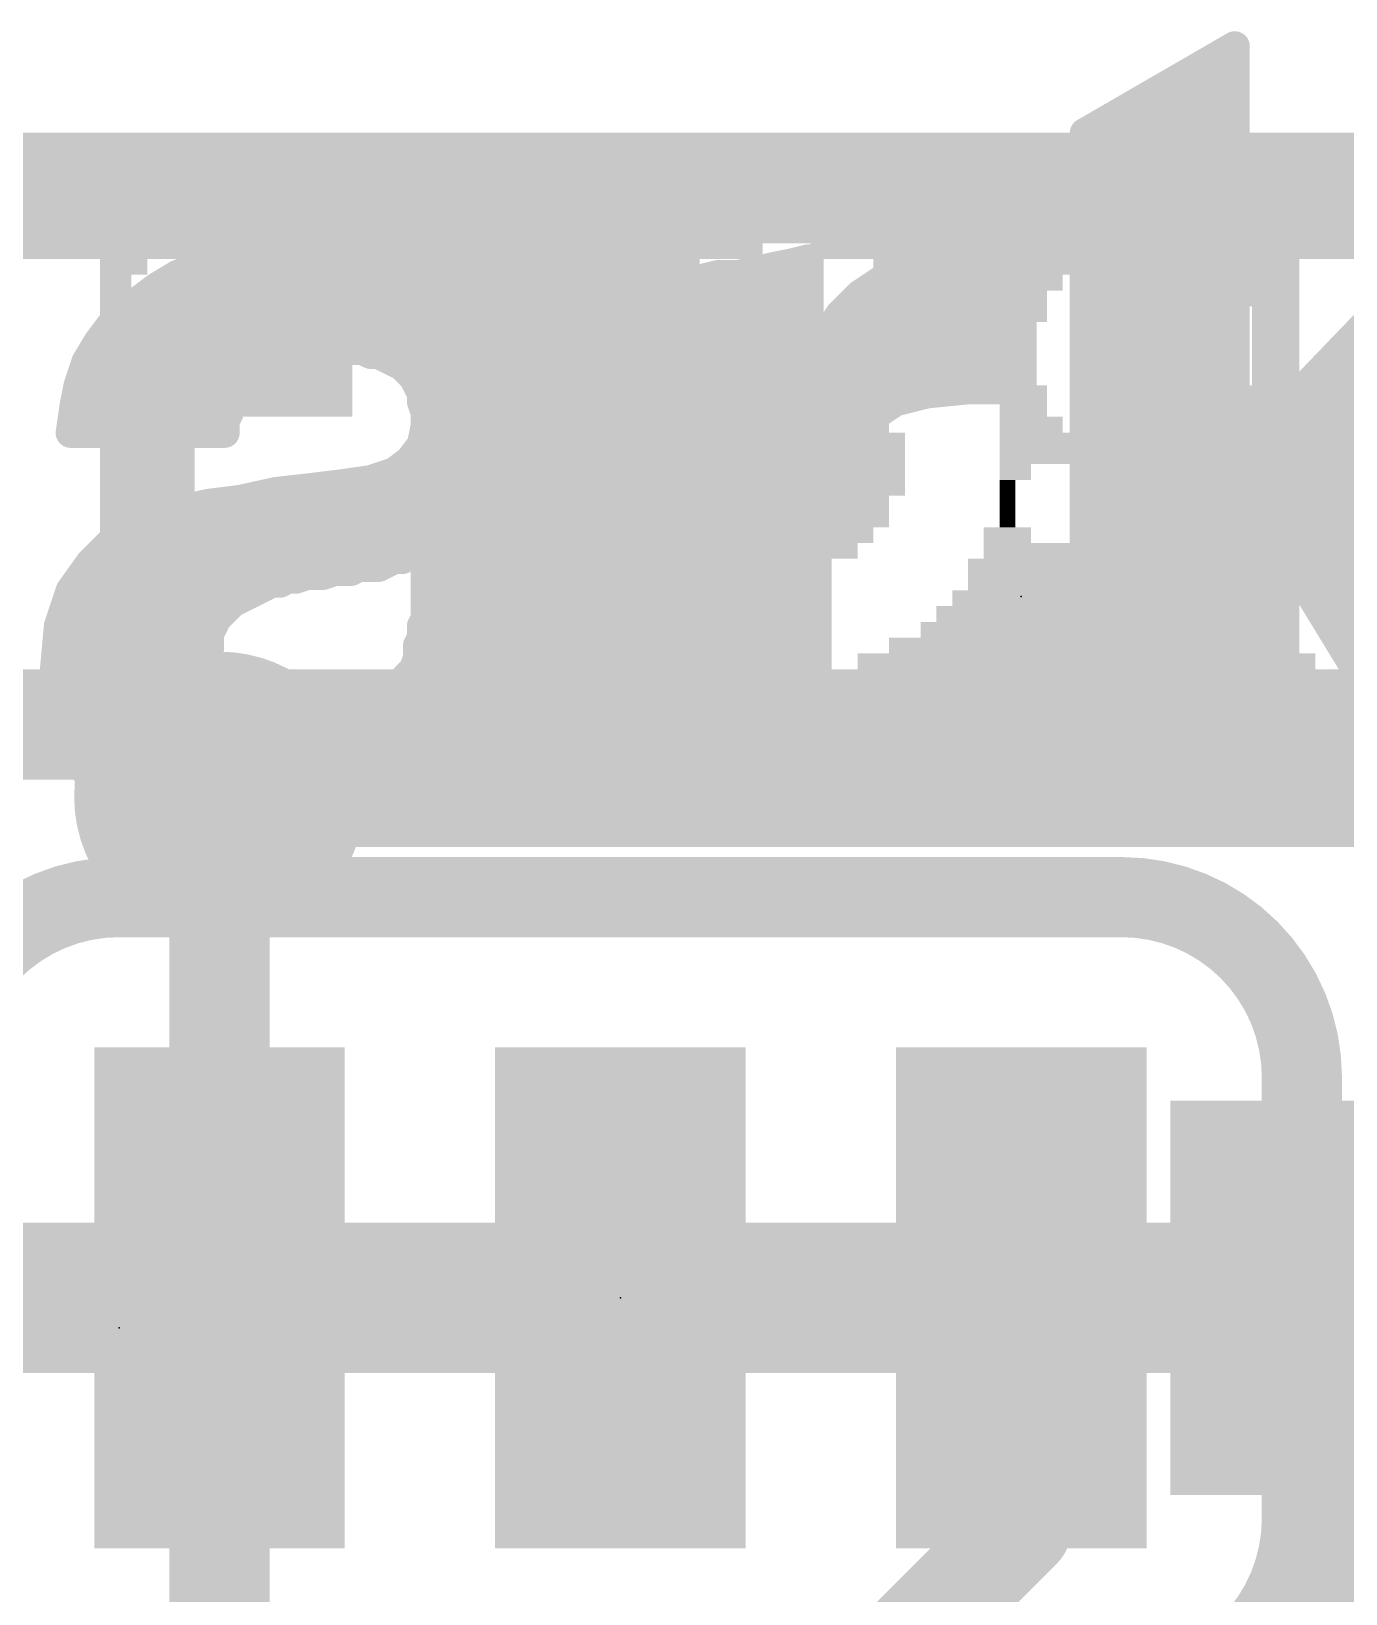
# Model space of a CAD drawing. Extents: x -27.9 to 58.7, y -19.6 to 25.5.
# Drawn here: x 10.953 to 14.284, y 18.808 to 22.769 of the extents above; entities that cross this region are included whole.
import ezdxf

# ---------------------------------------------------------------- set-up
doc = ezdxf.new("R2010")
doc.units = 0
for name, color, linetype in [('1', 12, 'CONTINUOUS'), ('16', 53, 'CONTINUOUS'), ('18', 110, 'CONTINUOUS'), ('21', 41, 'CONTINUOUS'), ('22', 40, 'CONTINUOUS'), ('23', 53, 'CONTINUOUS'), ('24', 53, 'CONTINUOUS')]:
    doc.layers.add(name, color=color, linetype=linetype)

# ---------------------------------------------------------------- blocks, each defined once
blk = doc.blocks.new('RECT')
blk.add_solid([(-0.5, -0.5), (0.5, -0.5), (-0.5, 0.5), (0.5, 0.5)])
blk = doc.blocks.new('ROUNDV')
at = {"const_width": 0.5}
blk.add_lwpolyline([(0, -0.25, 1), (0, 0.25, 1), (0, -0.25)], format="xyb", dxfattribs=at)

msp = doc.modelspace()

# ---------------------------------------------------------------- linework, layer by layer
at = {"layer": '1'}
for points, const_width in [([(15.709, 20.828), (11.43, 20.828)], 0.254), ([(14.39, 19.558), (6.3364, 19.558)], 0.381), ([(14.39, 17.907), (14.39, 19.558)], 0.381)]:
    msp.add_lwpolyline(points, dxfattribs=dict(at, const_width=const_width))
for points, const_width in [([(11.43, 20.8915, 1), (11.43, 20.7645)], 0.127), ([(14.4853, 19.558, 1), (14.2948, 19.558)], 0.1905)]:
    msp.add_lwpolyline(points, format="xyb", dxfattribs=dict(at, const_width=const_width))
at = {"layer": '16', "const_width": 0.254}
for points in [[(11.43, 20.828), (11.43, 19.558)], [(11.43, 17.78), (11.43, 19.558)], [(13.462, 19.558), (13.462, 18.9738)], [(13.462, 18.9738), (12.065, 17.5768)]]:
    msp.add_lwpolyline(points, dxfattribs=at)
at = {"layer": '16', "const_width": 0.127}
for points in [[(11.4935, 20.828, 1), (11.3665, 20.828)], [(11.4935, 19.558, 1), (11.3665, 19.558)], [(13.5255, 19.558, 1), (13.3985, 19.558)], [(11.3665, 19.558, 1), (11.4935, 19.558)], [(13.5069, 18.9289, 1), (13.4171, 19.0187)], [(13.3985, 18.9738, 1), (13.5255, 18.9738)]]:
    msp.add_lwpolyline(points, format="xyb", dxfattribs=at)
at = {"layer": '21', "const_width": 0.0762}
for points in [[(13.623, 22.511), (14.003, 22.731)], [(13.9626, 22.7076), (14.003, 22.7076)], [(14.003, 22.731), (14.003, 21.681)], [(13.831, 22.6314), (14.003, 22.6314)], [(13.6993, 22.5552), (14.003, 22.5552)], [(13.623, 20.771), (13.623, 22.511)], [(13.623, 22.479), (14.003, 22.479)], [(13.623, 22.4028), (14.003, 22.4028)], [(13.623, 22.3266), (14.003, 22.3266)], [(13.623, 22.2504), (14.003, 22.2504)], [(11.323, 22.151), (11.423, 22.191)], [(11.423, 22.191), (11.603, 22.221)], [(11.603, 22.221), (11.823, 22.221)], [(11.823, 22.221), (11.883, 22.211)], [(11.883, 22.211), (11.933, 22.211)], [(11.933, 22.211), (11.983, 22.201)], [(11.983, 22.201), (12.043, 22.181)], [(12.883, 22.181), (12.923, 22.191)], [(12.923, 22.191), (12.923, 21.921)], [(13.173, 22.181), (13.313, 22.221)], [(13.313, 22.221), (13.453, 22.221)], [(13.453, 22.221), (13.463, 22.211)], [(13.463, 22.211), (13.463, 21.851)], [(14.003, 21.681), (14.493, 22.191)], [(11.273, 22.121), (11.323, 22.151)], [(11.381, 22.1742), (12.0702, 22.1742)], [(12.043, 22.181), (12.083, 22.171)], [(12.083, 22.171), (12.133, 22.151)], [(12.133, 22.151), (12.173, 22.131)], [(12.653, 22.141), (12.693, 22.151)], [(12.693, 22.151), (12.743, 22.151)], [(12.743, 22.151), (12.793, 22.161)], [(12.793, 22.161), (12.833, 22.171)], [(12.833, 22.171), (12.883, 22.181)], [(12.849, 22.1742), (12.923, 22.1742)], [(13.053, 22.101), (13.173, 22.181)], [(13.1628, 22.1742), (13.463, 22.1742)], [(13.623, 22.1742), (14.003, 22.1742)], [(11.193, 22.061), (11.273, 22.121)], [(12.173, 22.131), (12.213, 22.101)], [(12.553, 22.121), (12.653, 22.141)], [(12.553, 20.771), (12.553, 22.121)], [(11.2423, 22.098), (12.216, 22.098)], [(12.213, 22.101), (12.283, 22.031)], [(12.553, 22.098), (12.923, 22.098)], [(13.003, 22.051), (13.053, 22.101)], [(13.05, 22.098), (13.463, 22.098)], [(13.623, 22.098), (14.003, 22.098)], [(11.153, 22.021), (11.193, 22.061)], [(12.283, 22.031), (12.303, 21.981)], [(12.963, 21.991), (13.003, 22.051)], [(11.123, 21.981), (11.153, 22.021)], [(11.1538, 22.0218), (12.2867, 22.0218)], [(12.553, 22.0218), (12.923, 22.0218)], [(12.933, 21.921), (12.963, 21.991)], [(12.9835, 22.0218), (13.463, 22.0218)], [(13.623, 22.0218), (14.003, 22.0218)], [(11.093, 21.931), (11.123, 21.981)], [(11.573, 21.951), (11.533, 21.931)], [(11.593, 21.951), (11.573, 21.951)], [(11.623, 21.961), (11.593, 21.951)], [(11.673, 21.961), (11.623, 21.961)], [(11.703, 21.971), (11.673, 21.961)], [(11.723, 21.961), (11.703, 21.971)], [(11.793, 21.961), (11.723, 21.961)], [(11.813, 21.951), (11.793, 21.961)], [(11.833, 21.951), (11.813, 21.951)], [(11.893, 21.921), (11.833, 21.951)], [(12.303, 21.981), (12.323, 21.941)], [(11.073, 21.871), (11.093, 21.931)], [(11.1018, 21.9456), (11.5622, 21.9456)], [(11.533, 21.931), (11.473, 21.871)], [(11.8438, 21.9456), (12.3207, 21.9456)], [(11.923, 21.891), (11.893, 21.921)], [(12.323, 21.941), (12.343, 21.821)], [(12.553, 21.9456), (12.923, 21.9456)], [(12.923, 21.921), (12.933, 21.921)], [(12.9435, 21.9456), (13.463, 21.9456)], [(13.623, 21.9456), (14.003, 21.9456)], [(14.2572, 21.9456), (14.7029, 21.9456)], [(11.063, 21.821), (11.073, 21.871)], [(11.0727, 21.8694), (11.4722, 21.8694)], [(11.473, 21.871), (11.453, 21.831)], [(11.943, 21.851), (11.923, 21.891)], [(11.9338, 21.8694), (12.3349, 21.8694)], [(12.553, 21.8694), (13.463, 21.8694)], [(13.623, 21.8694), (14.003, 21.8694)], [(14.184, 21.8694), (14.6252, 21.8694)], [(11.453, 21.831), (11.453, 21.801)], [(11.943, 21.831), (11.943, 21.851)], [(11.953, 21.801), (11.943, 21.831)], [(13.143, 21.831), (13.083, 21.791)], [(13.223, 21.851), (13.143, 21.831)], [(13.323, 21.861), (13.223, 21.851)], [(13.433, 21.861), (13.323, 21.861)], [(13.453, 21.851), (13.433, 21.861)], [(13.463, 21.851), (13.453, 21.851)], [(11.053, 21.751), (11.063, 21.821)], [(11.059, 21.7932), (11.4491, 21.7932)], [(11.453, 21.801), (11.443, 21.781)], [(11.953, 21.771), (11.953, 21.801)], [(11.953, 21.7932), (12.343, 21.7932)], [(12.343, 21.821), (12.343, 20.921)], [(12.553, 21.7932), (13.0863, 21.7932)], [(13.083, 21.791), (13.023, 21.731)], [(13.623, 21.7932), (14.003, 21.7932)], [(14.1108, 21.7932), (14.5476, 21.7932)], [(11.443, 21.751), (11.053, 21.751)], [(11.443, 21.781), (11.443, 21.751)], [(11.943, 21.721), (11.953, 21.771)], [(11.913, 21.681), (11.943, 21.721)], [(11.94, 21.717), (12.343, 21.717)], [(12.553, 21.717), (13.017, 21.717)], [(13.023, 21.731), (12.963, 21.591)], [(13.623, 21.717), (14.003, 21.717)], [(14.0376, 21.717), (14.4699, 21.717)], [(11.873, 21.651), (11.913, 21.681)], [(11.743, 21.621), (11.813, 21.631)], [(11.813, 21.631), (11.873, 21.651)], [(11.8424, 21.6408), (12.343, 21.6408)], [(12.553, 21.6408), (12.9843, 21.6408)], [(13.623, 21.6408), (14.4428, 21.6408)], [(11.483, 21.581), (11.573, 21.601)], [(11.573, 21.601), (11.663, 21.611)], [(11.663, 21.611), (11.743, 21.621)], [(11.743, 21.621), (11.783, 21.411)], [(11.783, 21.411), (11.743, 21.621)], [(12.963, 21.591), (12.943, 21.501)], [(11.233, 21.521), (11.313, 21.551)], [(11.313, 21.551), (11.403, 21.571)], [(11.3742, 21.5646), (11.4892, 21.5646)], [(11.403, 21.571), (11.483, 21.581)], [(11.563, 21.371), (11.483, 21.581)], [(11.483, 21.581), (11.563, 21.371)], [(11.4893, 21.5646), (11.7537, 21.5646)], [(11.7537, 21.5646), (12.343, 21.5646)], [(12.553, 21.5646), (12.9571, 21.5646)], [(13.623, 21.5646), (14.4928, 21.5646)], [(11.163, 21.481), (11.233, 21.521)], [(11.103, 21.421), (11.163, 21.481)], [(11.176, 21.4884), (11.5183, 21.4884)], [(11.5183, 21.4884), (11.7683, 21.4884)], [(11.7683, 21.4884), (12.343, 21.4884)], [(12.553, 21.4884), (12.943, 21.4884)], [(12.943, 21.501), (12.943, 20.771)], [(13.623, 21.4884), (14.5427, 21.4884)], [(11.903, 21.441), (11.893, 21.431)], [(11.923, 21.451), (11.903, 21.441)], [(11.933, 21.461), (11.923, 21.451)], [(11.953, 21.471), (11.933, 21.461)], [(11.953, 21.281), (11.953, 21.471)], [(11.053, 21.351), (11.103, 21.421)], [(11.0967, 21.4122), (11.5473, 21.4122)], [(11.5473, 21.4122), (11.7828, 21.4122)], [(11.723, 21.401), (11.693, 21.391)], [(11.763, 21.401), (11.723, 21.401)], [(11.783, 21.411), (11.763, 21.401)], [(11.7828, 21.4122), (11.8354, 21.4122)], [(11.833, 21.411), (11.783, 21.411)], [(11.873, 21.431), (11.833, 21.411)], [(11.893, 21.431), (11.873, 21.431)], [(11.953, 21.4122), (12.343, 21.4122)], [(12.553, 21.4122), (12.943, 21.4122)], [(13.623, 21.4122), (14.5927, 21.4122)], [(14.153, 21.411), (14.003, 21.261)], [(14.543, 20.771), (14.153, 21.411)], [(11.563, 21.371), (11.463, 21.321)], [(11.583, 21.371), (11.563, 21.371)], [(11.603, 21.381), (11.583, 21.371)], [(11.623, 21.381), (11.603, 21.381)], [(11.653, 21.391), (11.623, 21.381)], [(11.693, 21.391), (11.653, 21.391)], [(11.023, 21.261), (11.053, 21.351)], [(11.048, 21.336), (11.493, 21.336)], [(11.463, 21.321), (11.423, 21.281)], [(11.953, 21.336), (12.343, 21.336)], [(12.553, 21.336), (12.943, 21.336)], [(13.623, 21.336), (14.078, 21.336)], [(14.1987, 21.336), (14.6426, 21.336)], [(11.423, 21.281), (11.403, 21.241)], [(11.943, 21.261), (11.953, 21.281)], [(11.013, 21.151), (11.023, 21.261)], [(11.0229, 21.2598), (11.4124, 21.2598)], [(11.403, 21.241), (11.403, 21.201)], [(11.943, 21.231), (11.943, 21.261)], [(11.943, 21.2598), (12.343, 21.2598)], [(12.553, 21.2598), (12.943, 21.2598)], [(13.623, 21.2598), (14.003, 21.2598)], [(14.003, 21.261), (14.003, 20.771)], [(14.2451, 21.2598), (14.6926, 21.2598)], [(11.403, 21.201), (11.393, 21.171)], [(11.933, 21.211), (11.943, 21.231)], [(11.933, 21.181), (11.933, 21.211)], [(11.016, 21.1836), (11.3972, 21.1836)], [(11.393, 21.171), (11.403, 21.151)], [(11.923, 21.151), (11.933, 21.181)], [(11.933, 21.1836), (12.343, 21.1836)], [(12.553, 21.1836), (12.943, 21.1836)], [(13.623, 21.1836), (14.003, 21.1836)], [(14.2916, 21.1836), (14.7425, 21.1836)], [(11.013, 21.101), (11.013, 21.151)], [(11.403, 21.151), (11.403, 21.131)], [(11.403, 21.131), (11.413, 21.101)], [(11.893, 21.101), (11.903, 21.131)], [(11.903, 21.131), (11.923, 21.151)], [(11.013, 21.1074), (11.4109, 21.1074)], [(11.023, 21.051), (11.013, 21.101)], [(11.413, 21.101), (11.413, 21.091)], [(11.413, 21.091), (11.423, 21.071)], [(11.843, 21.051), (11.893, 21.101)], [(11.8951, 21.1074), (12.343, 21.1074)], [(12.553, 21.1074), (12.943, 21.1074)], [(13.623, 21.1074), (14.003, 21.1074)], [(11.043, 20.971), (11.023, 21.051)], [(11.423, 21.071), (11.453, 21.041)], [(11.453, 21.041), (11.473, 21.031)], [(11.813, 21.031), (11.843, 21.051)], [(11.028, 21.0312), (11.4726, 21.0312)], [(11.473, 21.031), (11.483, 21.021)], [(11.483, 21.021), (11.503, 21.011)], [(11.503, 21.011), (11.523, 21.011)], [(11.523, 21.011), (11.543, 21.001)], [(11.543, 21.001), (11.693, 21.001)], [(11.693, 21.001), (11.813, 21.031)], [(11.8133, 21.0312), (12.343, 21.0312)], [(12.553, 21.0312), (12.943, 21.0312)], [(13.623, 21.0312), (14.003, 21.0312)], [(11.063, 20.931), (11.043, 20.971)], [(11.051, 20.955), (12.343, 20.955)], [(11.093, 20.891), (11.063, 20.931)], [(12.343, 20.921), (12.353, 20.901)], [(12.553, 20.955), (12.943, 20.955)], [(13.623, 20.955), (14.003, 20.955)], [(11.153, 20.831), (11.093, 20.891)], [(11.1052, 20.8788), (11.9349, 20.8788)], [(11.943, 20.891), (11.923, 20.861)], [(11.963, 20.911), (11.943, 20.891)], [(11.963, 20.891), (11.963, 20.911)], [(11.973, 20.881), (11.963, 20.891)], [(11.973, 20.821), (11.973, 20.881)], [(11.973, 20.8788), (12.353, 20.8788)], [(12.353, 20.901), (12.353, 20.861)], [(12.553, 20.8788), (12.943, 20.8788)], [(13.623, 20.8788), (14.003, 20.8788)], [(11.893, 20.841), (11.863, 20.831)], [(11.923, 20.861), (11.893, 20.841)], [(12.353, 20.861), (12.363, 20.841)], [(12.363, 20.841), (12.363, 20.831)], [(11.183, 20.811), (11.153, 20.831)], [(11.263, 20.771), (11.183, 20.811)], [(11.1998, 20.8026), (11.8162, 20.8026)], [(11.813, 20.801), (11.783, 20.781)], [(11.833, 20.811), (11.813, 20.801)], [(11.863, 20.831), (11.833, 20.811)], [(11.983, 20.811), (11.973, 20.821)], [(11.983, 20.801), (11.983, 20.811)], [(11.983, 20.8026), (12.373, 20.8026)], [(11.993, 20.791), (11.983, 20.801)], [(12.363, 20.831), (12.373, 20.811)], [(12.373, 20.811), (12.373, 20.801)], [(12.373, 20.801), (12.383, 20.781)], [(12.553, 20.8026), (12.943, 20.8026)], [(13.623, 20.8026), (14.003, 20.8026)], [(11.303, 20.761), (11.263, 20.771)], [(11.343, 20.741), (11.303, 20.761)], [(11.713, 20.761), (11.683, 20.751)], [(11.753, 20.771), (11.713, 20.761)], [(11.783, 20.781), (11.753, 20.771)], [(11.993, 20.771), (11.993, 20.791)], [(12.383, 20.771), (11.993, 20.771)], [(12.383, 20.781), (12.383, 20.771)], [(12.943, 20.771), (12.553, 20.771)], [(14.003, 20.771), (13.623, 20.771)], [(11.393, 20.741), (11.343, 20.741)], [(11.443, 20.731), (11.393, 20.741)], [(11.523, 20.731), (11.443, 20.731)], [(11.553, 20.741), (11.523, 20.731)], [(11.623, 20.741), (11.553, 20.741)], [(11.653, 20.751), (11.623, 20.741)], [(11.683, 20.751), (11.653, 20.751)]]:
    msp.add_lwpolyline(points, dxfattribs=at)
at = {"layer": '21', "const_width": 0.0381}
for points in [[(13.9626, 22.7266, 1), (13.9626, 22.6885)], [(14.0221, 22.731, 1), (13.984, 22.731)], [(14.0125, 22.7145, 1), (13.9935, 22.7475)], [(14.003, 22.6885, 1), (14.003, 22.7266)], [(13.831, 22.6505, 1), (13.831, 22.6124)], [(14.003, 22.6124, 1), (14.003, 22.6505)], [(13.6993, 22.5743, 1), (13.6993, 22.5362)], [(14.003, 22.5362, 1), (14.003, 22.5743)], [(13.6421, 22.511, 1), (13.604, 22.511)], [(13.6135, 22.5275, 1), (13.6325, 22.4945)], [(13.623, 22.4981, 1), (13.623, 22.46)], [(14.003, 22.46, 1), (14.003, 22.4981)], [(13.623, 22.4219, 1), (13.623, 22.3838)], [(14.003, 22.3838, 1), (14.003, 22.4219)], [(13.623, 22.3457, 1), (13.623, 22.3076)], [(14.003, 22.3076, 1), (14.003, 22.3457)], [(13.623, 22.2695, 1), (13.623, 22.2314)], [(14.003, 22.2314, 1), (14.003, 22.2695)], [(11.4199, 22.2098, 1), (11.4261, 22.1722)], [(11.4301, 22.1733, 1), (11.4159, 22.2087)], [(11.603, 22.2401, 1), (11.603, 22.202)], [(11.6061, 22.2022, 1), (11.5999, 22.2398)], [(11.8261, 22.2398, 1), (11.8199, 22.2022)], [(11.823, 22.202, 1), (11.823, 22.2401)], [(11.883, 22.2301, 1), (11.883, 22.192)], [(11.8799, 22.1922, 1), (11.8861, 22.2298)], [(11.9367, 22.2297, 1), (11.9293, 22.1923)], [(11.933, 22.192, 1), (11.933, 22.2301)], [(11.989, 22.2191, 1), (11.977, 22.1829)], [(11.9793, 22.1823, 1), (11.9867, 22.2197)], [(12.9421, 22.191, 1), (12.904, 22.191)], [(12.9276, 22.1725, 1), (12.9184, 22.2095)], [(13.313, 22.2401, 1), (13.313, 22.202)], [(13.3182, 22.2027, 1), (13.3078, 22.2393)], [(13.4665, 22.2345, 1), (13.4395, 22.2075)], [(13.4821, 22.211, 1), (13.444, 22.211)], [(13.4495, 22.1975, 1), (13.4765, 22.2245)], [(13.453, 22.202, 1), (13.453, 22.2401)], [(11.3159, 22.1687, 1), (11.3301, 22.1333)], [(11.3328, 22.1347, 1), (11.3132, 22.1673)], [(11.381, 22.1933, 1), (11.381, 22.1552)], [(12.0476, 22.1995, 1), (12.0384, 22.1625)], [(12.037, 22.1629, 1), (12.049, 22.1991)], [(12.0901, 22.1887, 1), (12.0759, 22.1533)], [(12.0702, 22.1552, 1), (12.0702, 22.1933)], [(12.0784, 22.1525, 1), (12.0876, 22.1895)], [(12.1415, 22.168, 1), (12.1245, 22.134)], [(12.1259, 22.1333, 1), (12.1401, 22.1687)], [(12.693, 22.17, 1), (12.693, 22.1319)], [(12.6976, 22.1325, 1), (12.6884, 22.1695)], [(12.7393, 22.1697, 1), (12.7467, 22.1323)], [(12.743, 22.1319, 1), (12.743, 22.17)], [(12.7884, 22.1795, 1), (12.7976, 22.1425)], [(12.7967, 22.1423, 1), (12.7893, 22.1797)], [(12.8293, 22.1897, 1), (12.8367, 22.1523)], [(12.8376, 22.1525, 1), (12.8284, 22.1895)], [(12.849, 22.1933, 1), (12.849, 22.1552)], [(12.8784, 22.1995, 1), (12.8876, 22.1625)], [(12.8867, 22.1623, 1), (12.8793, 22.1997)], [(12.923, 22.1552, 1), (12.923, 22.1933)], [(13.1628, 22.1933, 1), (13.1628, 22.1552)], [(13.1678, 22.1993, 1), (13.1782, 22.1627)], [(13.1836, 22.1651, 1), (13.1624, 22.1969)], [(13.463, 22.1552, 1), (13.463, 22.1933)], [(13.623, 22.1933, 1), (13.623, 22.1552)], [(14.003, 22.1552, 1), (14.003, 22.1933)], [(11.2632, 22.1373, 1), (11.2828, 22.1047)], [(11.2844, 22.1058, 1), (11.2616, 22.1362)], [(12.1844, 22.1462, 1), (12.1616, 22.1158)], [(12.1645, 22.114, 1), (12.1815, 22.148)], [(12.5493, 22.1397, 1), (12.5567, 22.1023)], [(12.5721, 22.121, 1), (12.534, 22.121)], [(12.6484, 22.1595, 1), (12.6576, 22.1225)], [(12.6567, 22.1223, 1), (12.6493, 22.1597)], [(11.2423, 22.1171, 1), (11.2423, 22.079)], [(12.2265, 22.1145, 1), (12.1995, 22.0875)], [(12.2016, 22.0858, 1), (12.2244, 22.1162)], [(12.216, 22.079, 1), (12.216, 22.1171)], [(12.553, 22.1171, 1), (12.553, 22.079)], [(12.923, 22.079, 1), (12.923, 22.1171)], [(13.05, 22.1171, 1), (13.05, 22.079)], [(13.0424, 22.1169, 1), (13.0636, 22.0851)], [(13.0665, 22.0875, 1), (13.0395, 22.1145)], [(13.463, 22.079, 1), (13.463, 22.1171)], [(13.623, 22.1171, 1), (13.623, 22.079)], [(14.003, 22.079, 1), (14.003, 22.1171)], [(11.1816, 22.0762, 1), (11.2044, 22.0458)], [(11.2065, 22.0475, 1), (11.1795, 22.0745)], [(12.3007, 22.0381, 1), (12.2653, 22.0239)], [(12.9895, 22.0645, 1), (13.0165, 22.0375)], [(13.0189, 22.0404, 1), (12.9871, 22.0616)], [(11.1395, 22.0345, 1), (11.1665, 22.0075)], [(11.1538, 22.0409, 1), (11.1538, 22.0028)], [(11.1682, 22.0096, 1), (11.1378, 22.0324)], [(12.2695, 22.0175, 1), (12.2965, 22.0445)], [(12.2867, 22.0028, 1), (12.2867, 22.0409)], [(12.553, 22.0409, 1), (12.553, 22.0028)], [(12.923, 22.0028, 1), (12.923, 22.0409)], [(12.9805, 21.9835, 1), (12.9455, 21.9985)], [(12.9835, 22.0409, 1), (12.9835, 22.0028)], [(13.463, 22.0028, 1), (13.463, 22.0409)], [(13.623, 22.0409, 1), (13.623, 22.0028)], [(14.003, 22.0028, 1), (14.003, 22.0409)], [(11.1078, 21.9924, 1), (11.1382, 21.9696)], [(11.1393, 21.9712, 1), (11.1067, 21.9908)], [(11.573, 21.9701, 1), (11.573, 21.932)], [(11.5815, 21.934, 1), (11.5645, 21.968)], [(11.587, 21.9691, 1), (11.599, 21.9329)], [(11.593, 21.932, 1), (11.593, 21.9701)], [(11.623, 21.9801, 1), (11.623, 21.942)], [(11.629, 21.9429, 1), (11.617, 21.9791)], [(11.667, 21.9791, 1), (11.679, 21.9429)], [(11.673, 21.942, 1), (11.673, 21.9801)], [(11.7115, 21.988, 1), (11.6945, 21.954)], [(11.709, 21.9529, 1), (11.697, 21.9891)], [(11.723, 21.9801, 1), (11.723, 21.942)], [(11.7145, 21.944, 1), (11.7315, 21.978)], [(11.8015, 21.978, 1), (11.7845, 21.944)], [(11.793, 21.942, 1), (11.793, 21.9801)], [(11.813, 21.9701, 1), (11.813, 21.932)], [(11.8045, 21.934, 1), (11.8215, 21.968)], [(11.8415, 21.968, 1), (11.8245, 21.934)], [(11.833, 21.932, 1), (11.833, 21.9701)], [(12.32, 21.9895, 1), (12.286, 21.9725)], [(12.2853, 21.9739, 1), (12.3207, 21.9881)], [(12.9471, 22.0016, 1), (12.9789, 21.9804)], [(11.0767, 21.9408, 1), (11.1093, 21.9212)], [(11.1111, 21.925, 1), (11.0749, 21.937)], [(11.1018, 21.9647, 1), (11.1018, 21.9266)], [(11.5245, 21.948, 1), (11.5415, 21.914)], [(11.5465, 21.9175, 1), (11.5195, 21.9445)], [(11.5622, 21.9266, 1), (11.5622, 21.9647)], [(11.8438, 21.9647, 1), (11.8438, 21.9266)], [(11.9065, 21.9345, 1), (11.8795, 21.9075)], [(11.8845, 21.904, 1), (11.9015, 21.938)], [(12.3418, 21.9441, 1), (12.3042, 21.9379)], [(12.306, 21.9325, 1), (12.34, 21.9495)], [(12.3207, 21.9266, 1), (12.3207, 21.9647)], [(12.553, 21.9647, 1), (12.553, 21.9266)], [(12.923, 21.94, 1), (12.923, 21.9019)], [(12.9155, 21.9285, 1), (12.9505, 21.9135)], [(12.923, 21.9266, 1), (12.923, 21.9647)], [(12.9435, 21.9647, 1), (12.9435, 21.9266)], [(12.933, 21.9019, 1), (12.933, 21.94)], [(13.463, 21.9266, 1), (13.463, 21.9647)], [(13.623, 21.9647, 1), (13.623, 21.9266)], [(14.003, 21.9266, 1), (14.003, 21.9647)], [(14.2572, 21.9647, 1), (14.2572, 21.9266)], [(11.0727, 21.8885, 1), (11.0727, 21.8504)], [(11.0917, 21.8673, 1), (11.0543, 21.8747)], [(11.49, 21.8625, 1), (11.456, 21.8795)], [(11.4722, 21.8504, 1), (11.4722, 21.8885)], [(11.94, 21.8995, 1), (11.906, 21.8825)], [(11.9095, 21.8775, 1), (11.9365, 21.9045)], [(11.9338, 21.8885, 1), (11.9338, 21.8504)], [(12.3349, 21.8504, 1), (12.3349, 21.8885)], [(12.553, 21.8885, 1), (12.553, 21.8504)], [(12.904, 21.921, 1), (12.9421, 21.921)], [(13.463, 21.8504, 1), (13.463, 21.8885)], [(13.623, 21.8885, 1), (13.623, 21.8504)], [(14.003, 21.8504, 1), (14.003, 21.8885)], [(14.184, 21.8885, 1), (14.184, 21.8504)], [(11.0549, 21.877, 1), (11.0911, 21.865)], [(11.4721, 21.831, 1), (11.434, 21.831)], [(11.4595, 21.8845, 1), (11.4865, 21.8575)], [(11.9621, 21.851, 1), (11.924, 21.851)], [(11.9611, 21.837, 1), (11.9249, 21.825)], [(11.926, 21.8425, 1), (11.96, 21.8595)], [(13.1384, 21.8495, 1), (13.1476, 21.8125)], [(13.1536, 21.8151, 1), (13.1324, 21.8469)], [(13.2211, 21.87, 1), (13.2249, 21.832)], [(13.2276, 21.8325, 1), (13.2184, 21.8695)], [(13.323, 21.8801, 1), (13.323, 21.842)], [(13.3249, 21.842, 1), (13.3211, 21.88)], [(13.4415, 21.878, 1), (13.4245, 21.844)], [(13.433, 21.842, 1), (13.433, 21.8801)], [(13.453, 21.8701, 1), (13.453, 21.832)], [(13.444, 21.851, 1), (13.4821, 21.851)], [(13.4445, 21.834, 1), (13.4615, 21.868)], [(13.463, 21.832, 1), (13.463, 21.8701)], [(11.059, 21.8123, 1), (11.059, 21.7742)], [(11.0443, 21.8247, 1), (11.0817, 21.8173)], [(11.0819, 21.8183, 1), (11.0441, 21.8237)], [(11.436, 21.8395, 1), (11.47, 21.8225)], [(11.47, 21.7925, 1), (11.436, 21.8095)], [(11.4491, 21.7742, 1), (11.4491, 21.8123)], [(11.924, 21.831, 1), (11.9621, 21.831)], [(11.9721, 21.801, 1), (11.934, 21.801)], [(11.953, 21.8123, 1), (11.953, 21.7742)], [(12.362, 21.821, 1), (12.3239, 21.821)], [(12.3242, 21.8179, 1), (12.3618, 21.8241)], [(12.343, 21.7742, 1), (12.343, 21.8123)], [(12.553, 21.8123, 1), (12.553, 21.7742)], [(13.0965, 21.7775, 1), (13.0695, 21.8045)], [(13.0863, 21.7742, 1), (13.0863, 21.8123)], [(13.623, 21.8123, 1), (13.623, 21.7742)], [(14.003, 21.7742, 1), (14.003, 21.8123)], [(14.1108, 21.8123, 1), (14.1108, 21.7742)], [(11.053, 21.7701, 1), (11.053, 21.732)], [(11.4621, 21.781, 1), (11.424, 21.781)], [(11.426, 21.7895, 1), (11.46, 21.7725)], [(11.434, 21.801, 1), (11.4721, 21.801)], [(11.443, 21.732, 1), (11.443, 21.7701)], [(11.934, 21.771, 1), (11.9721, 21.771)], [(11.9717, 21.7673, 1), (11.9343, 21.7747)], [(11.9349, 21.795, 1), (11.9711, 21.807)], [(13.0724, 21.8069, 1), (13.0936, 21.7751)], [(11.0341, 21.7537, 1), (11.0719, 21.7483)], [(11.424, 21.751, 1), (11.4621, 21.751)], [(11.94, 21.7361, 1), (11.94, 21.698)], [(11.9582, 21.7096, 1), (11.9278, 21.7324)], [(12.343, 21.698, 1), (12.343, 21.7361)], [(12.553, 21.7361, 1), (12.553, 21.698)], [(13.0095, 21.7445, 1), (13.0365, 21.7175)], [(13.0405, 21.7235, 1), (13.0055, 21.7385)], [(13.017, 21.698, 1), (13.017, 21.7361)], [(13.623, 21.7361, 1), (13.623, 21.698)], [(14.003, 21.698, 1), (14.003, 21.7361)], [(14.0376, 21.7361, 1), (14.0376, 21.698)], [(11.8978, 21.6924, 1), (11.9282, 21.6696)], [(11.9244, 21.6658, 1), (11.9016, 21.6962)], [(11.9243, 21.7247, 1), (11.9617, 21.7173)], [(13.9893, 21.6942, 1), (14.0167, 21.6678)], [(11.807, 21.6491, 1), (11.819, 21.6129)], [(11.8157, 21.6121, 1), (11.8103, 21.6499)], [(11.8424, 21.6599, 1), (11.8424, 21.6218)], [(11.8616, 21.6662, 1), (11.8844, 21.6358)], [(11.879, 21.6329, 1), (11.867, 21.6691)], [(12.343, 21.6218, 1), (12.343, 21.6599)], [(12.553, 21.6599, 1), (12.553, 21.6218)], [(12.9843, 21.6218, 1), (12.9843, 21.6599)], [(13.623, 21.6599, 1), (13.623, 21.6218)], [(13.984, 21.681, 1), (14.0221, 21.681)], [(11.5709, 21.6199, 1), (11.5751, 21.5821)], [(11.5771, 21.5824, 1), (11.5689, 21.6196)], [(11.6606, 21.6299, 1), (11.6654, 21.5921)], [(11.6651, 21.5921, 1), (11.6609, 21.6299)], [(11.7617, 21.6246, 1), (11.7243, 21.6174)], [(11.7617, 21.6246, 1), (11.7243, 21.6174)], [(11.7403, 21.6399, 1), (11.7457, 21.6021)], [(11.7454, 21.6021, 1), (11.7406, 21.6399)], [(12.9816, 21.5869, 1), (12.9444, 21.5951)], [(11.3089, 21.5696, 1), (11.3171, 21.5324)], [(11.3197, 21.5332, 1), (11.3063, 21.5688)], [(11.3742, 21.5837, 1), (11.3742, 21.5456)], [(11.4006, 21.5899, 1), (11.4054, 21.5521)], [(11.4071, 21.5524, 1), (11.3989, 21.5896)], [(11.5008, 21.5878, 1), (11.4652, 21.5742)], [(11.5008, 21.5878, 1), (11.4652, 21.5742)], [(11.4789, 21.5996, 1), (11.4871, 21.5624)], [(11.4893, 21.5837, 1), (11.4893, 21.5456)], [(11.4854, 21.5621, 1), (11.4806, 21.5999)], [(11.4892, 21.5456, 1), (11.4892, 21.5837)], [(11.7537, 21.5837, 1), (11.7537, 21.5456)], [(11.7537, 21.5456, 1), (11.7537, 21.5837)], [(12.343, 21.5456, 1), (12.343, 21.5837)], [(12.553, 21.5837, 1), (12.553, 21.5456)], [(12.9455, 21.5985, 1), (12.9805, 21.5835)], [(12.9571, 21.5456, 1), (12.9571, 21.5837)], [(13.623, 21.5837, 1), (13.623, 21.5456)], [(11.2263, 21.5388, 1), (11.2397, 21.5032)], [(11.2425, 21.5045, 1), (11.2235, 21.5375)], [(11.1535, 21.4975, 1), (11.1725, 21.4645)], [(11.1765, 21.4675, 1), (11.1495, 21.4945)], [(11.176, 21.5075, 1), (11.176, 21.4694)], [(11.5183, 21.5075, 1), (11.5183, 21.4694)], [(11.5183, 21.4694, 1), (11.5183, 21.5075)], [(11.7683, 21.5075, 1), (11.7683, 21.4694)], [(11.7683, 21.4694, 1), (11.7683, 21.5075)], [(12.343, 21.4694, 1), (12.343, 21.5075)], [(12.553, 21.5075, 1), (12.553, 21.4694)], [(12.9621, 21.501, 1), (12.924, 21.501)], [(12.9244, 21.5051, 1), (12.9616, 21.4969)], [(12.943, 21.4694, 1), (12.943, 21.5075)], [(13.623, 21.5075, 1), (13.623, 21.4694)], [(11.8945, 21.458, 1), (11.9115, 21.424)], [(11.9165, 21.4275, 1), (11.8895, 21.4545)], [(11.9095, 21.4645, 1), (11.9365, 21.4375)], [(11.9245, 21.478, 1), (11.9415, 21.444)], [(11.9315, 21.434, 1), (11.9145, 21.468)], [(11.9465, 21.4475, 1), (11.9195, 21.4745)], [(11.9721, 21.471, 1), (11.934, 21.471)], [(11.9615, 21.454, 1), (11.9445, 21.488)], [(11.0967, 21.4313, 1), (11.0967, 21.3932)], [(11.0895, 21.4345, 1), (11.1165, 21.4075)], [(11.1185, 21.4099, 1), (11.0875, 21.4321)], [(11.5473, 21.4313, 1), (11.5473, 21.3932)], [(11.5473, 21.3932, 1), (11.5473, 21.4313)], [(11.723, 21.42, 1), (11.723, 21.3819)], [(11.729, 21.3829, 1), (11.717, 21.4191)], [(11.7545, 21.418, 1), (11.7715, 21.384)], [(11.763, 21.3819, 1), (11.763, 21.42)], [(11.7828, 21.4313, 1), (11.7828, 21.3932)], [(11.783, 21.4301, 1), (11.783, 21.392)], [(11.7643, 21.4074, 1), (11.8017, 21.4146)], [(11.7643, 21.4074, 1), (11.8017, 21.4146)], [(11.7915, 21.394, 1), (11.7745, 21.428)], [(11.7828, 21.3932, 1), (11.7828, 21.4313)], [(11.8245, 21.428, 1), (11.8415, 21.394)], [(11.833, 21.392, 1), (11.833, 21.4301)], [(11.8354, 21.3932, 1), (11.8354, 21.4313)], [(11.873, 21.4501, 1), (11.873, 21.412)], [(11.8815, 21.414, 1), (11.8645, 21.448)], [(11.8795, 21.4445, 1), (11.9065, 21.4175)], [(11.893, 21.412, 1), (11.893, 21.4501)], [(11.953, 21.4313, 1), (11.953, 21.3932)], [(12.343, 21.3932, 1), (12.343, 21.4313)], [(12.553, 21.4313, 1), (12.553, 21.3932)], [(12.943, 21.3932, 1), (12.943, 21.4313)], [(13.623, 21.4313, 1), (13.623, 21.3932)], [(14.1693, 21.4209, 1), (14.1367, 21.4011)], [(14.1665, 21.3975, 1), (14.1395, 21.4245)], [(11.563, 21.3901, 1), (11.563, 21.352)], [(11.5452, 21.3642, 1), (11.5808, 21.3778)], [(11.5452, 21.3642, 1), (11.5808, 21.3778)], [(11.5715, 21.354, 1), (11.5545, 21.388)], [(11.5745, 21.388, 1), (11.5915, 21.354)], [(11.583, 21.352, 1), (11.583, 21.3901)], [(11.603, 21.4001, 1), (11.603, 21.362)], [(11.6115, 21.364, 1), (11.5945, 21.398)], [(11.617, 21.3991, 1), (11.629, 21.3629)], [(11.623, 21.362, 1), (11.623, 21.4001)], [(11.653, 21.4101, 1), (11.653, 21.372)], [(11.659, 21.3729, 1), (11.647, 21.4091)], [(11.687, 21.4091, 1), (11.699, 21.3729)], [(11.693, 21.372, 1), (11.693, 21.4101)], [(11.048, 21.3551, 1), (11.048, 21.317)], [(11.0375, 21.3621, 1), (11.0685, 21.3399)], [(11.0711, 21.345, 1), (11.0349, 21.357)], [(11.4545, 21.338, 1), (11.4715, 21.304)], [(11.4765, 21.3075, 1), (11.4495, 21.3345)], [(11.493, 21.317, 1), (11.493, 21.3551)], [(11.953, 21.3551, 1), (11.953, 21.317)], [(12.343, 21.317, 1), (12.343, 21.3551)], [(12.553, 21.3551, 1), (12.553, 21.317)], [(12.943, 21.317, 1), (12.943, 21.3551)], [(13.623, 21.3551, 1), (13.623, 21.317)], [(14.078, 21.317, 1), (14.078, 21.3551)], [(14.1987, 21.3551, 1), (14.1987, 21.317)], [(11.4095, 21.2945, 1), (11.4365, 21.2675)], [(11.44, 21.2725, 1), (11.406, 21.2895)], [(11.97, 21.2725, 1), (11.936, 21.2895)], [(11.0229, 21.2789, 1), (11.0229, 21.2408)], [(11.042, 21.2593, 1), (11.004, 21.2627)], [(11.0049, 21.267, 1), (11.0411, 21.255)], [(11.4221, 21.241, 1), (11.384, 21.241)], [(11.4124, 21.2408, 1), (11.4124, 21.2789)], [(11.9621, 21.261, 1), (11.924, 21.261)], [(11.943, 21.2789, 1), (11.943, 21.2408)], [(11.926, 21.2695, 1), (11.96, 21.2525)], [(11.934, 21.281, 1), (11.9721, 21.281)], [(12.343, 21.2408, 1), (12.343, 21.2789)], [(12.553, 21.2789, 1), (12.553, 21.2408)], [(12.943, 21.2408, 1), (12.943, 21.2789)], [(13.623, 21.2789, 1), (13.623, 21.2408)], [(14.0221, 21.261, 1), (13.984, 21.261)], [(13.9895, 21.2745, 1), (14.0165, 21.2475)], [(14.003, 21.2408, 1), (14.003, 21.2789)], [(14.2451, 21.2789, 1), (14.2451, 21.2408)], [(11.386, 21.2495, 1), (11.42, 21.2325)], [(11.4211, 21.195, 1), (11.3849, 21.207)], [(11.952, 21.211, 1), (11.9139, 21.211)], [(11.916, 21.2195, 1), (11.95, 21.2025)], [(11.924, 21.231, 1), (11.9621, 21.231)], [(11.96, 21.2225, 1), (11.926, 21.2395)], [(11.016, 21.2027, 1), (11.016, 21.1646)], [(11.41, 21.1795, 1), (11.376, 21.1625)], [(11.3749, 21.177, 1), (11.4111, 21.165)], [(11.384, 21.201, 1), (11.4221, 21.201)], [(11.3972, 21.1646, 1), (11.3972, 21.2027)], [(11.9139, 21.181, 1), (11.952, 21.181)], [(11.933, 21.2027, 1), (11.933, 21.1646)], [(11.9511, 21.175, 1), (11.9149, 21.187)], [(12.343, 21.1646, 1), (12.343, 21.2027)], [(12.553, 21.2027, 1), (12.553, 21.1646)], [(12.943, 21.1646, 1), (12.943, 21.2027)], [(13.623, 21.2027, 1), (13.623, 21.1646)], [(14.003, 21.1646, 1), (14.003, 21.2027)], [(14.2916, 21.2027, 1), (14.2916, 21.1646)], [(11.032, 21.151, 1), (10.9939, 21.151)], [(10.994, 21.1527, 1), (11.032, 21.1493)], [(11.4211, 21.137, 1), (11.3849, 21.125)], [(11.4221, 21.151, 1), (11.384, 21.151)], [(11.386, 21.1425, 1), (11.42, 21.1595)], [(11.8895, 21.1445, 1), (11.9165, 21.1175)], [(11.9211, 21.125, 1), (11.8849, 21.137)], [(11.9049, 21.157, 1), (11.9411, 21.145)], [(11.9365, 21.1375, 1), (11.9095, 21.1645)], [(10.9939, 21.101, 1), (11.032, 21.101)], [(11.013, 21.1265, 1), (11.013, 21.0884)], [(11.0317, 21.1047, 1), (10.9943, 21.0973)], [(11.384, 21.131, 1), (11.4221, 21.131)], [(11.43, 21.0995, 1), (11.396, 21.0825)], [(11.4321, 21.101, 1), (11.394, 21.101)], [(11.3949, 21.095, 1), (11.4311, 21.107)], [(11.4109, 21.0884, 1), (11.4109, 21.1265)], [(11.8749, 21.107, 1), (11.9111, 21.095)], [(11.8951, 21.1265, 1), (11.8951, 21.0884)], [(11.9065, 21.0875, 1), (11.8795, 21.1145)], [(12.343, 21.0884, 1), (12.343, 21.1265)], [(12.553, 21.1265, 1), (12.553, 21.0884)], [(12.943, 21.0884, 1), (12.943, 21.1265)], [(13.623, 21.1265, 1), (13.623, 21.0884)], [(14.003, 21.0884, 1), (14.003, 21.1265)], [(11.0415, 21.0556, 1), (11.0045, 21.0464)], [(11.0043, 21.0473, 1), (11.0417, 21.0547)], [(11.394, 21.091, 1), (11.4321, 21.091)], [(11.4365, 21.0845, 1), (11.4095, 21.0575)], [(11.406, 21.0625, 1), (11.44, 21.0795)], [(11.4615, 21.058, 1), (11.4445, 21.024)], [(11.8295, 21.0645, 1), (11.8565, 21.0375)], [(11.8536, 21.0351, 1), (11.8324, 21.0669)], [(11.028, 21.0503, 1), (11.028, 21.0122)], [(11.4395, 21.0275, 1), (11.4665, 21.0545)], [(11.4865, 21.0445, 1), (11.4595, 21.0175)], [(11.4915, 21.038, 1), (11.4745, 21.004)], [(11.4645, 21.014, 1), (11.4815, 21.048)], [(11.4695, 21.0075, 1), (11.4965, 21.0345)], [(11.4726, 21.0122, 1), (11.4726, 21.0503)], [(11.503, 21.03, 1), (11.503, 20.9919)], [(11.4945, 20.994, 1), (11.5115, 21.028)], [(11.5315, 21.028, 1), (11.5145, 20.994)], [(11.523, 20.9919, 1), (11.523, 21.03)], [(11.543, 21.0201, 1), (11.543, 20.982)], [(11.5345, 20.984, 1), (11.5515, 21.018)], [(11.6884, 21.0195, 1), (11.6976, 20.9825)], [(11.693, 20.982, 1), (11.693, 21.0201)], [(11.8024, 21.0469, 1), (11.8236, 21.0151)], [(11.8133, 21.0503, 1), (11.8133, 21.0122)], [(11.8176, 21.0125, 1), (11.8084, 21.0495)], [(12.343, 21.0122, 1), (12.343, 21.0503)], [(12.553, 21.0503, 1), (12.553, 21.0122)], [(12.943, 21.0122, 1), (12.943, 21.0503)], [(13.623, 21.0503, 1), (13.623, 21.0122)], [(14.003, 21.0122, 1), (14.003, 21.0503)], [(11.06, 20.9795, 1), (11.026, 20.9625)], [(11.0245, 20.9664, 1), (11.0615, 20.9756)], [(11.051, 20.9741, 1), (11.051, 20.936)], [(11.0782, 20.9424, 1), (11.0478, 20.9196)], [(11.046, 20.9225, 1), (11.08, 20.9395)], [(12.36, 20.9295, 1), (12.326, 20.9125)], [(12.343, 20.936, 1), (12.343, 20.9741)], [(12.553, 20.9741, 1), (12.553, 20.936)], [(12.943, 20.936, 1), (12.943, 20.9741)], [(13.623, 20.9741, 1), (13.623, 20.936)], [(14.003, 20.936, 1), (14.003, 20.9741)], [(11.1065, 20.9045, 1), (11.0795, 20.8775)], [(11.0778, 20.8796, 1), (11.1082, 20.9024)], [(11.1052, 20.8979, 1), (11.1052, 20.8598)], [(11.9295, 20.9045, 1), (11.9565, 20.8775)], [(11.9589, 20.8804, 1), (11.9271, 20.9016)], [(11.9349, 20.8598, 1), (11.9349, 20.8979)], [(11.9765, 20.9045, 1), (11.9495, 20.8775)], [(11.9821, 20.911, 1), (11.944, 20.911)], [(11.9765, 20.8975, 1), (11.9495, 20.9245)], [(11.973, 20.8979, 1), (11.973, 20.8598)], [(11.9921, 20.881, 1), (11.954, 20.881)], [(12.3239, 20.921, 1), (12.362, 20.921)], [(12.372, 20.901, 1), (12.3339, 20.901)], [(12.336, 20.8925, 1), (12.37, 20.9095)], [(12.353, 20.8598, 1), (12.353, 20.8979)], [(12.553, 20.8979, 1), (12.553, 20.8598)], [(12.943, 20.8598, 1), (12.943, 20.8979)], [(13.623, 20.8979, 1), (13.623, 20.8598)], [(14.003, 20.8598, 1), (14.003, 20.8979)], [(11.8824, 20.8569, 1), (11.9036, 20.8251)], [(11.899, 20.8229, 1), (11.887, 20.8591)], [(11.9071, 20.8716, 1), (11.9389, 20.8504)], [(11.9336, 20.8451, 1), (11.9124, 20.8769)], [(11.944, 20.891, 1), (11.9821, 20.891)], [(11.9595, 20.8675, 1), (11.9865, 20.8945)], [(12.3339, 20.861, 1), (12.372, 20.861)], [(12.37, 20.8695, 1), (12.336, 20.8525)], [(12.3821, 20.841, 1), (12.344, 20.841)], [(11.1636, 20.8469, 1), (11.1424, 20.8151)], [(11.1395, 20.8175, 1), (11.1665, 20.8445)], [(11.1915, 20.828, 1), (11.1745, 20.794)], [(11.1724, 20.7951, 1), (11.1936, 20.8269)], [(11.1998, 20.8217, 1), (11.1998, 20.7836)], [(11.8045, 20.818, 1), (11.8215, 20.784)], [(11.8236, 20.7851, 1), (11.8024, 20.8169)], [(11.8224, 20.8269, 1), (11.8436, 20.7951)], [(11.8162, 20.7836, 1), (11.8162, 20.8217)], [(11.8415, 20.794, 1), (11.8245, 20.828)], [(11.857, 20.8491, 1), (11.869, 20.8129)], [(11.8736, 20.8151, 1), (11.8524, 20.8469)], [(11.9865, 20.8345, 1), (11.9595, 20.8075)], [(11.954, 20.821, 1), (11.9921, 20.821)], [(11.983, 20.8217, 1), (11.983, 20.7836)], [(11.9965, 20.8145, 1), (11.9695, 20.7875)], [(12.0021, 20.811, 1), (11.964, 20.811)], [(11.9695, 20.7975, 1), (11.9965, 20.8245)], [(12.38, 20.8395, 1), (12.346, 20.8225)], [(12.344, 20.831, 1), (12.3821, 20.831)], [(12.346, 20.8325, 1), (12.38, 20.8495)], [(12.3921, 20.811, 1), (12.354, 20.811)], [(12.39, 20.8095, 1), (12.356, 20.7925)], [(12.356, 20.8025, 1), (12.39, 20.8195)], [(12.373, 20.7836, 1), (12.373, 20.8217)], [(12.553, 20.8217, 1), (12.553, 20.7836)], [(12.943, 20.7836, 1), (12.943, 20.8217)], [(13.623, 20.8217, 1), (13.623, 20.7836)], [(14.003, 20.7836, 1), (14.003, 20.8217)], [(11.2676, 20.7895, 1), (11.2584, 20.7525)], [(11.2545, 20.754, 1), (11.2715, 20.788)], [(11.3115, 20.778, 1), (11.2945, 20.744)], [(11.2984, 20.7425, 1), (11.3076, 20.7795)], [(11.7084, 20.7795, 1), (11.7176, 20.7425)], [(11.719, 20.7429, 1), (11.707, 20.7791)], [(11.747, 20.7891, 1), (11.759, 20.7529)], [(11.7576, 20.7525, 1), (11.7484, 20.7895)], [(11.7724, 20.7969, 1), (11.7936, 20.7651)], [(11.789, 20.7629, 1), (11.777, 20.7991)], [(11.964, 20.801, 1), (12.0021, 20.801)], [(11.993, 20.7901, 1), (11.993, 20.752)], [(12.0121, 20.791, 1), (11.974, 20.791)], [(11.9795, 20.7775, 1), (12.0065, 20.8045)], [(12.354, 20.801, 1), (12.3921, 20.801)], [(12.4021, 20.781, 1), (12.364, 20.781)], [(12.366, 20.7725, 1), (12.4, 20.7895)], [(12.383, 20.752, 1), (12.383, 20.7901)], [(12.553, 20.7901, 1), (12.553, 20.752)], [(12.943, 20.752, 1), (12.943, 20.7901)], [(13.623, 20.7901, 1), (13.623, 20.752)], [(14.003, 20.752, 1), (14.003, 20.7901)], [(11.343, 20.76, 1), (11.343, 20.7219)], [(11.3345, 20.724, 1), (11.3515, 20.758)], [(11.3967, 20.7597, 1), (11.3893, 20.7223)], [(11.393, 20.7219, 1), (11.393, 20.76)], [(11.443, 20.7501, 1), (11.443, 20.712)], [(11.4393, 20.7123, 1), (11.4467, 20.7497)], [(11.517, 20.7491, 1), (11.529, 20.7129)], [(11.523, 20.712, 1), (11.523, 20.7501)], [(11.553, 20.76, 1), (11.553, 20.7219)], [(11.559, 20.7229, 1), (11.547, 20.7591)], [(11.617, 20.7591, 1), (11.629, 20.7229)], [(11.623, 20.7219, 1), (11.623, 20.76)], [(11.653, 20.7701, 1), (11.653, 20.732)], [(11.659, 20.7329, 1), (11.647, 20.7691)], [(11.677, 20.7691, 1), (11.689, 20.7329)], [(11.683, 20.732, 1), (11.683, 20.7701)], [(11.974, 20.771, 1), (12.0121, 20.771)], [(12.364, 20.771, 1), (12.4021, 20.771)], [(12.534, 20.771, 1), (12.5721, 20.771)], [(12.924, 20.771, 1), (12.9621, 20.771)], [(13.604, 20.771, 1), (13.6421, 20.771)], [(13.984, 20.771, 1), (14.0221, 20.771)]]:
    msp.add_lwpolyline(points, format="xyb", dxfattribs=at)
at = {"layer": '22'}
for points, const_width in [([(11.176, 20.574, 0.4142), (10.7188, 20.1168)], 0.2032), ([(11.176, 20.6248, 1), (11.176, 20.5232)], 0.1016), ([(11.176, 20.5232, 1), (11.176, 20.6248)], 0.1016), ([(14.1732, 20.1168, 0.4142), (13.716, 20.574)], 0.2032), ([(13.716, 20.6248, 1), (13.716, 20.5232)], 0.1016), ([(13.716, 20.5232, 1), (13.716, 20.6248)], 0.1016), ([(14.224, 20.1168, 1), (14.1224, 20.1168)], 0.1016), ([(14.1224, 20.1168, 1), (14.224, 20.1168)], 0.1016), ([(10.7188, 18.9992, 0.4142), (11.176, 18.542)], 0.2032), ([(13.716, 18.542, 0.4142), (14.1732, 18.9992)], 0.2032), ([(14.224, 18.9992, 1), (14.1224, 18.9992)], 0.1016), ([(14.1224, 18.9992, 1), (14.224, 18.9992)], 0.1016)]:
    msp.add_lwpolyline(points, format="xyb", dxfattribs=dict(at, const_width=const_width))
at = {"layer": '22', "const_width": 0.2032}
for points in [[(13.716, 20.574), (11.176, 20.574)], [(14.1732, 18.9992), (14.1732, 20.1168)]]:
    msp.add_lwpolyline(points, dxfattribs=at)
at = {"layer": '23'}
msp.add_point((13.462, 21.336), dxfattribs=at)
at = {"layer": '24'}
for p in [(12.446, 19.558), (11.176, 19.4818)]:
    msp.add_point(p, dxfattribs=at)

# ---------------------------------------------------------------- block references
at = {"layer": '1', "xscale": 1.1, "rotation": 180}
msp.add_blockref('RECT', (14.39, 19.558), dxfattribs=at)
at = {"layer": '16', "rotation": 180}
for p, xscale, yscale in [((11.43, 19.558), 0.635, 1.27), ((12.446, 19.558), 0.635, 1.27), ((13.462, 19.558), 0.635, 1.27), ((11.938, 19.558), 0.4064, 0.254)]:
    msp.add_blockref('RECT', p, dxfattribs=dict(at, xscale=xscale, yscale=yscale))
at = {"layer": '18', "xscale": 0.7366, "yscale": 0.7366}
msp.add_blockref('ROUNDV', (11.43, 20.828), dxfattribs=at)
msp.add_blockref('ROUNDV', (11.43, 20.828), dxfattribs=at)
at = {"layer": '22', "yscale": 0.04, "rotation": 180}
for p, xscale in [((12.307, 22.4916), 4.76), ((12.307, 22.4516), 5), ((12.307, 22.4116), 5.16), ((12.307, 22.3716), 5.32), ((12.307, 22.3316), 5.4), ((12.307, 22.2916), 5.48), ((12.307, 22.2516), 5.56), ((11.147, 22.2116), 3.32), ((13.287, 22.2116), 0.72), ((14.507, 22.2116), 1.24), ((11.187, 22.1716), 0.12), ((12.327, 22.1716), 0.64), ((13.347, 22.1716), 0.52), ((14.067, 22.1716), 0.2), ((11.167, 22.1316), 0.08), ((12.307, 22.1316), 0.52), ((13.367, 22.1316), 0.4), ((14.087, 22.1316), 0.16), ((11.167, 22.0916), 0.08), ((12.287, 22.0916), 0.48), ((13.367, 22.0916), 0.32), ((14.087, 22.0916), 0.16), ((11.167, 22.0516), 0.08), ((12.287, 22.0516), 0.48), ((13.387, 22.0516), 0.28), ((14.107, 22.0516), 0.12), ((11.167, 22.0116), 0.08), ((12.287, 22.0116), 0.48), ((13.387, 22.0116), 0.2), ((13.767, 22.0116), 0.08), ((14.107, 22.0116), 0.12), ((11.187, 21.9716), 0.12), ((12.287, 21.9716), 0.48), ((13.407, 21.9716), 0.16), ((13.767, 21.9716), 0.16), ((14.107, 21.9716), 0.12), ((11.447, 21.9316), 0.64), ((12.307, 21.9316), 0.52), ((12.867, 21.9316), 0.28), ((13.427, 21.9316), 0.12), ((13.767, 21.9316), 0.16), ((14.107, 21.9316), 0.12), ((11.447, 21.8916), 0.64), ((12.327, 21.8916), 0.56), ((12.867, 21.8916), 0.36), ((13.427, 21.8916), 0.12), ((13.787, 21.8916), 0.12), ((14.107, 21.8916), 0.12), ((11.447, 21.8516), 0.64), ((12.567, 21.8516), 1.04), ((13.447, 21.8516), 0.16), ((13.847, 21.8516), 0.16), ((14.087, 21.8516), 0.16), ((11.447, 21.8116), 0.64), ((12.587, 21.8116), 1.08), ((13.467, 21.8116), 0.12), ((13.987, 21.8116), 0.36), ((11.267, 21.7716), 0.28), ((12.587, 21.7716), 1.08), ((13.487, 21.7716), 0.16), ((14.027, 21.7716), 0.28), ((11.247, 21.7316), 0.24), ((12.607, 21.7316), 1.12), ((13.507, 21.7316), 0.2), ((14.067, 21.7316), 0.2), ((11.247, 21.6916), 0.24), ((12.607, 21.6916), 1.12), ((13.527, 21.6916), 0.24), ((14.087, 21.6916), 0.16), ((11.247, 21.6516), 0.24), ((12.607, 21.6516), 1.12), ((13.447, 21.6516), 0.08), ((14.107, 21.6516), 0.12), ((11.247, 21.6116), 0.24), ((12.607, 21.6116), 1.12), ((13.427, 21.6116), 0.04), ((14.107, 21.6116), 0.12), ((11.267, 21.5716), 0.28), ((12.587, 21.5716), 1.08), ((13.427, 21.5716), 0.04), ((14.107, 21.5716), 0.12), ((11.447, 21.5316), 0.64), ((12.587, 21.5316), 1.08), ((13.427, 21.5316), 0.04), ((14.107, 21.5316), 0.12), ((11.447, 21.4916), 0.64), ((12.567, 21.4916), 1.04), ((13.427, 21.4916), 0.12), ((14.087, 21.4916), 0.16), ((11.447, 21.4516), 0.64), ((12.327, 21.4516), 0.56), ((12.867, 21.4516), 0.36), ((13.767, 21.4516), 0.8), ((11.447, 21.4116), 0.64), ((12.307, 21.4116), 0.52), ((12.867, 21.4116), 0.2), ((13.747, 21.4116), 0.84), ((11.187, 21.3716), 0.12), ((12.287, 21.3716), 0.48), ((13.747, 21.3716), 0.84), ((11.167, 21.3316), 0.08), ((12.287, 21.3316), 0.48), ((13.727, 21.3316), 0.88), ((11.167, 21.2916), 0.08), ((12.287, 21.2916), 0.48), ((13.707, 21.2916), 0.92), ((11.167, 21.2516), 0.08), ((12.287, 21.2516), 0.48), ((13.687, 21.2516), 0.96), ((11.167, 21.2116), 0.08), ((12.307, 21.2116), 0.6), ((13.647, 21.2116), 1.04), ((11.167, 21.1716), 0.16), ((12.347, 21.1716), 0.68), ((13.627, 21.1716), 1.16), ((12.307, 21.1316), 5.56), ((12.307, 21.0916), 5.48), ((12.307, 21.0516), 5.4), ((12.307, 21.0116), 5.32), ((12.307, 20.9716), 5.16), ((12.307, 20.9316), 5), ((12.307, 20.8916), 4.76)]:
    msp.add_blockref('RECT', p, dxfattribs=dict(at, xscale=xscale))

doc.saveas('drawing.dxf')
